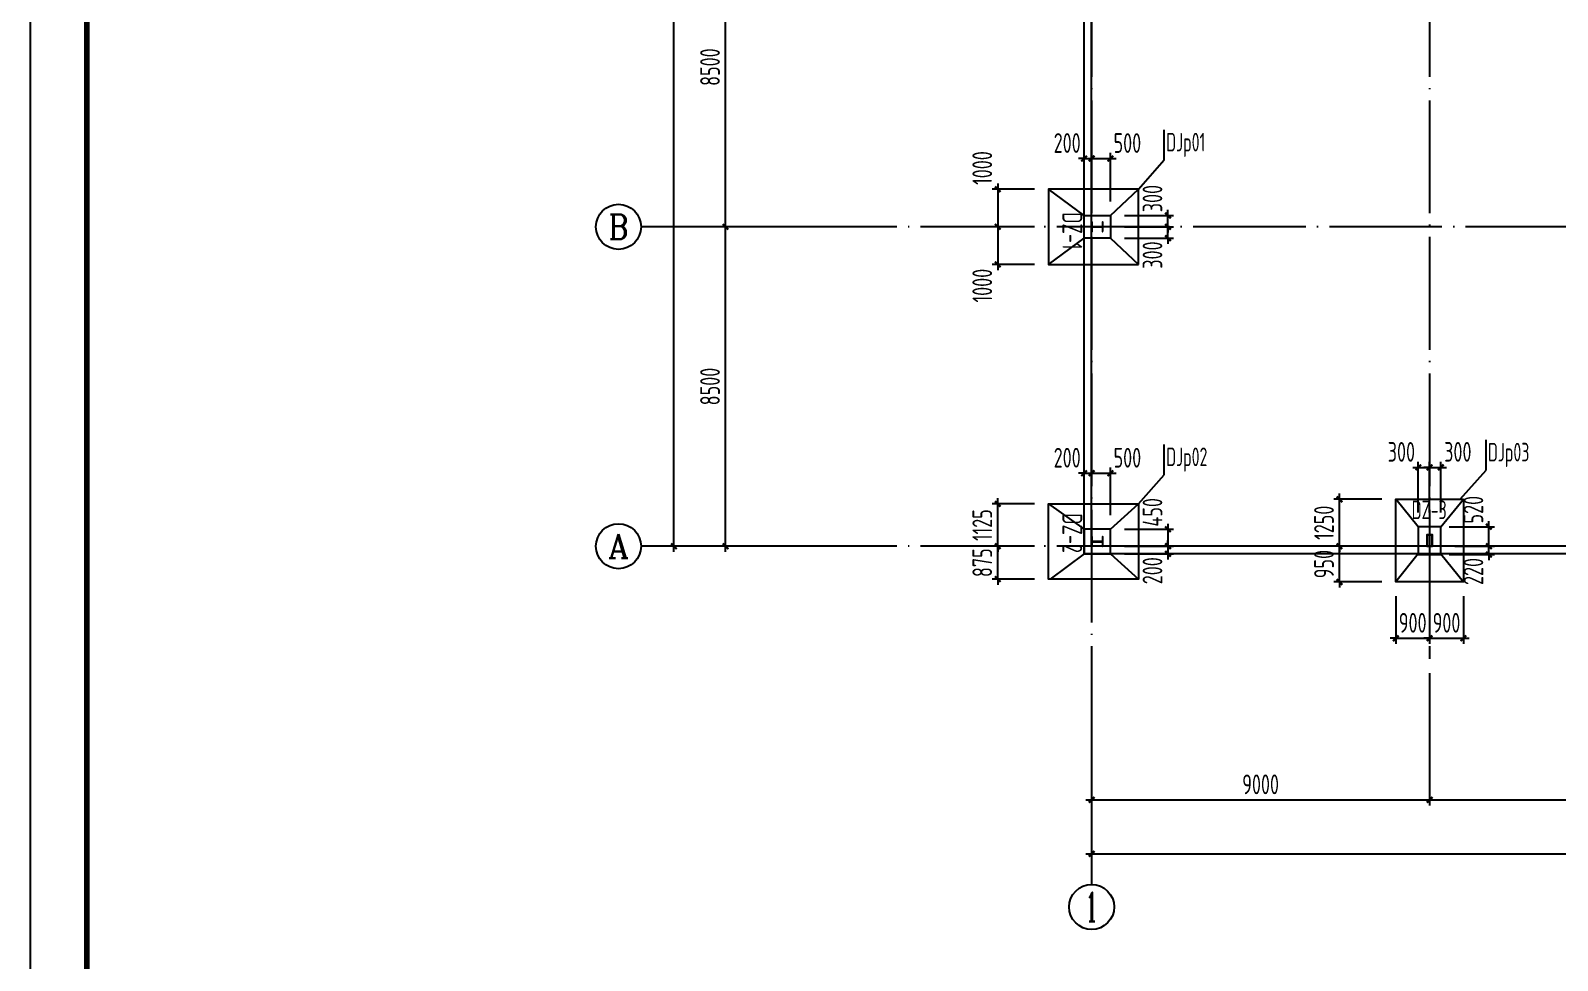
# Model space of a CAD drawing. Extents: x 753177 to 2169292, y -530934 to -273477.
# Drawn here: x 952536 to 993198, y -497399 to -472653 of the extents above; entities that cross this region are included whole.
import ezdxf
from ezdxf.enums import TextEntityAlignment as Align

# ---------------------------------------------------------------- set-up
doc = ezdxf.new("R2010")
doc.units = 0
doc.header["$LTSCALE"] = 1500
doc.header["$MEASUREMENT"] = 0
doc.linetypes.add('DOTE', pattern=[2.42, 2, -0.2, 0.02, -0.2])
doc.layers.get('Defpoints').update_dxf_attribs({"color": 252})
for name, color, linetype in [('00-tk', 151, 'Continuous'), ('AXIS', 3, 'Continuous'), ('AXIS_TEXT', 7, 'Continuous'), ('BASE', 7, 'Continuous'), ('BASE_DIM', 3, 'Continuous'), ('BASE_NUM', 7, 'Continuous'), ('DIM', 3, 'Continuous'), ('M_Prof', 2, 'Continuous'), ('TEXT', 7, 'Continuous'), ('梁__实线', 140, 'Continuous')]:
    doc.layers.add(name, color=color, linetype=linetype)
doc.layers.add('TK', color=252, linetype='Continuous', lineweight=13)
doc.styles.add('_TCH_AXIS', font='COMPLEX', dxfattribs={"bigfont": 'GBCBIG'})
doc.styles.add('COMPLEX', font='COMPLEX')
doc.styles.add('H360', font='Tssdeng.shx', dxfattribs={"width": 0.65, "height": 360, "bigfont": 'tssdchn.shx'})
doc.styles.add('TSSD_Dimension', font='Tssdeng.shx', dxfattribs={"width": 0.7, "bigfont": 'hztxt.shx'})
doc.styles.add('TSSD_Label', font='Tssdeng.shx', dxfattribs={"width": 0.7, "bigfont": 'hztxt.shx'})
doc.dimstyles.new('TSSD_150_150', dxfattribs={"dimtxt": 525, "dimasz": 150, "dimexe": 150, "dimexo": 375, "dimgap": 150, "dimtad": 1, "dimdec": 0, "dimzin": 0, "dimdsep": 46, "dimtxsty": 'TSSD_Dimension', "dimblk": 'ARCHTICK', "dimblk1": 'ARCHTICK', "dimblk2": 'ARCHTICK', "dimcen": 0, "dimdle": 150, "dimclrt": 7, "dimadec": 0, "dimazin": 0, "dimtfac": 1, "dimtdec": 0, "dimtix": 1, "dimtmove": 2, "dimatfit": 3, "dimfxl": 0, "dimtolj": 1, "dimtzin": 0, "dimarcsym": 0})

# ---------------------------------------------------------------- blocks, each defined once
blk = doc.blocks.new('A$C16496DF1')
at = {"layer": '00-tk'}
blk.add_line((176850, 1500), (3750, 1500), dxfattribs=at)
at = {"layer": '00-tk', "linetype": 'Continuous'}
blk.add_line((178350, 0), (0, 0), dxfattribs=at)
at = {"layer": '00-tk', "const_width": 150}
blk.add_lwpolyline([(3750, 124650), (176850, 124650), (176850, 1500), (3750, 1500)], close=True, dxfattribs=at)
blk = doc.blocks.new('_ArchTick')
at = {"color": 0, "linetype": 'ByBlock', "const_width": 0.4}
blk.add_lwpolyline([(-0.5, -0.5), (0.5, 0.5)], dxfattribs=at)
blk = doc.blocks.new('*D48')
at = {"layer": 'AXIS', "color": 0, "lineweight": -2, "transparency": 16777216}
for p, q in [((602375, 54995), (602375, 51470)), ((611375, 54995), (611375, 51470)), ((602225, 51620), (611525, 51620))]:
    blk.add_line(p, q, dxfattribs=at)
at = {"layer": 'Defpoints', "color": 0, "transparency": 16777216}
for p in [(602375, 55370), (611375, 55370), (611375, 51620)]:
    blk.add_point(p, dxfattribs=at)
at = {"layer": 'AXIS', "color": 0, "lineweight": -2, "transparency": 16777216, "xscale": 150, "yscale": 150, "zscale": 150, "rotation": 180}
blk.add_blockref('_ArchTick', (602375, 51620), dxfattribs=at)
at = {"layer": 'AXIS', "color": 0, "lineweight": -2, "transparency": 16777216, "xscale": 150, "yscale": 150, "zscale": 150}
blk.add_blockref('_ArchTick', (611375, 51620), dxfattribs=at)
at = {"layer": 'AXIS', "color": 7, "transparency": 16777216, "insert": (606875, 52033), "char_height": 525, "attachment_point": 5, "style": 'TSSD_Dimension'}
blk.add_mtext('\\A1;9000', dxfattribs=at)
blk = doc.blocks.new('*D52')
at = {"layer": 'AXIS', "color": 0, "lineweight": -2, "transparency": 16777216}
for p, q in [((587000, 66870), (583475, 66870)), ((583625, 58220), (583625, 67020)), ((587000, 58370), (583475, 58370))]:
    blk.add_line(p, q, dxfattribs=at)
at = {"layer": 'Defpoints', "color": 0, "transparency": 16777216}
for p in [(583625, 66870), (587375, 66870), (587375, 58370)]:
    blk.add_point(p, dxfattribs=at)
at = {"layer": 'AXIS', "color": 0, "lineweight": -2, "transparency": 16777216, "xscale": 150, "yscale": 150, "zscale": 150}
for p, rotation in [((583625, 66870), 90), ((583625, 58370), 270)]:
    blk.add_blockref('_ArchTick', p, dxfattribs=dict(at, rotation=rotation))
at = {"layer": 'AXIS', "color": 7, "transparency": 16777216, "insert": (583213, 62620), "char_height": 525, "attachment_point": 5, "rotation": 90, "style": 'TSSD_Dimension'}
blk.add_mtext('\\A1;8500', dxfattribs=at)
blk = doc.blocks.new('*D53')
at = {"layer": 'AXIS', "color": 0, "lineweight": -2, "transparency": 16777216}
for p, q in [((587000, 75370), (583475, 75370)), ((583625, 66720), (583625, 75520)), ((587000, 66870), (583475, 66870))]:
    blk.add_line(p, q, dxfattribs=at)
at = {"layer": 'Defpoints', "color": 0, "transparency": 16777216}
for p in [(583625, 75370), (587375, 75370), (587375, 66870)]:
    blk.add_point(p, dxfattribs=at)
at = {"layer": 'AXIS', "color": 0, "lineweight": -2, "transparency": 16777216, "xscale": 150, "yscale": 150, "zscale": 150}
for p, rotation in [((583625, 75370), 90), ((583625, 66870), 270)]:
    blk.add_blockref('_ArchTick', p, dxfattribs=dict(at, rotation=rotation))
at = {"layer": 'AXIS', "color": 7, "transparency": 16777216, "insert": (583213, 71120), "char_height": 525, "attachment_point": 5, "rotation": 90, "style": 'TSSD_Dimension'}
blk.add_mtext('\\A1;8500', dxfattribs=at)
blk = doc.blocks.new('_AXISO')
blk.add_circle((0, 0), 0.5)
at = {"layer": 'AXIS_TEXT', "style": 'COMPLEX', "width": 1.041667}
blk.add_attdef('A', text='', height=0.56, dxfattribs=at).set_placement((-0.25, -0.28), (0.25, -0.28), align=Align.FIT)
blk = doc.blocks.new('*D66')
at = {"layer": 'Defpoints', "color": 0, "transparency": 16777216}
for p in [(582250, 168870), (588523, 168870), (588523, 58370)]:
    blk.add_point(p, dxfattribs=at)
at = {"layer": 'DIM', "color": 0, "lineweight": -2, "transparency": 16777216}
for p, q in [((588148, 168870), (582100, 168870)), ((582250, 58220), (582250, 169020)), ((588148, 58370), (582100, 58370))]:
    blk.add_line(p, q, dxfattribs=at)
at = {"layer": 'DIM', "color": 0, "lineweight": -2, "transparency": 16777216, "xscale": 150, "yscale": 150, "zscale": 150}
for p, rotation in [((582250, 168870), 90), ((582250, 58370), 270)]:
    blk.add_blockref('_ArchTick', p, dxfattribs=dict(at, rotation=rotation))
at = {"layer": 'DIM', "color": 7, "transparency": 16777216, "insert": (581838, 113620), "char_height": 525, "attachment_point": 5, "rotation": 90, "style": 'TSSD_Dimension'}
blk.add_mtext('\\A1;110500', dxfattribs=at)
blk = doc.blocks.new('*D69')
at = {"layer": 'Defpoints', "color": 0, "transparency": 16777216}
for p in [(593375, 53083), (629375, 53083), (629375, 50183)]:
    blk.add_point(p, dxfattribs=at)
at = {"layer": 'DIM', "color": 0, "lineweight": -2, "transparency": 16777216}
for p, q in [((593375, 52708), (593375, 50033)), ((629375, 52708), (629375, 50033)), ((593225, 50183), (629525, 50183))]:
    blk.add_line(p, q, dxfattribs=at)
at = {"layer": 'DIM', "color": 0, "lineweight": -2, "transparency": 16777216, "xscale": 150, "yscale": 150, "zscale": 150, "rotation": 180}
blk.add_blockref('_ArchTick', (593375, 50183), dxfattribs=at)
at = {"layer": 'DIM', "color": 0, "lineweight": -2, "transparency": 16777216, "xscale": 150, "yscale": 150, "zscale": 150}
blk.add_blockref('_ArchTick', (629375, 50183), dxfattribs=at)
at = {"layer": 'DIM', "color": 7, "transparency": 16777216, "insert": (611375, 50596), "char_height": 525, "attachment_point": 5, "style": 'TSSD_Dimension'}
blk.add_mtext('\\A1;36000', dxfattribs=at)
blk = doc.blocks.new('*D70')
at = {"layer": 'AXIS', "color": 0, "lineweight": -2, "transparency": 16777216}
for p, q in [((593375, 54995), (593375, 51470)), ((602375, 54995), (602375, 51470)), ((593225, 51620), (602525, 51620))]:
    blk.add_line(p, q, dxfattribs=at)
at = {"layer": 'Defpoints', "color": 0, "transparency": 16777216}
for p in [(593375, 55370), (602375, 55370), (602375, 51620)]:
    blk.add_point(p, dxfattribs=at)
at = {"layer": 'AXIS', "color": 0, "lineweight": -2, "transparency": 16777216, "xscale": 150, "yscale": 150, "zscale": 150, "rotation": 180}
blk.add_blockref('_ArchTick', (593375, 51620), dxfattribs=at)
at = {"layer": 'AXIS', "color": 0, "lineweight": -2, "transparency": 16777216, "xscale": 150, "yscale": 150, "zscale": 150}
blk.add_blockref('_ArchTick', (602375, 51620), dxfattribs=at)
at = {"layer": 'AXIS', "color": 7, "transparency": 16777216, "insert": (597875, 52033), "char_height": 525, "attachment_point": 5, "style": 'TSSD_Dimension'}
blk.add_mtext('\\A1;9000', dxfattribs=at)
blk = doc.blocks.new('A$C01EB0BB3')
at = {"layer": 'M_Prof'}
for points in [[(300, 8375), (300, 8625), (288, 8625), (288, 8504), (12, 8504), (12, 8625), (0, 8625), (0, 8375), (12, 8375), (12, 8496), (288, 8496), (288, 8375)], [(300, 0), (300, 250), (288, 250), (288, 129), (12, 129), (12, 250), (0, 250), (0, 0), (12, 0), (12, 121), (288, 121), (288, 0)], [(8925, 0), (9075, 0), (9075, 300), (8925, 300)], [(8931, 6), (9069, 6), (9069, 294), (8931, 294)]]:
    blk.add_lwpolyline(points, close=True, dxfattribs=at)
blk = doc.blocks.new('*D242')
at = {"layer": 'BASE_DIM', "color": 0, "lineweight": -2, "transparency": 16777216}
for p, q in [((979268, -476876), (978143, -476876)), ((978293, -476726), (978293, -478026)), ((979268, -477876), (978143, -477876))]:
    blk.add_line(p, q, dxfattribs=at)
at = {"layer": 'Defpoints', "color": 0, "transparency": 16777216}
for p in [(979643, -476876), (978293, -477876), (979643, -477876)]:
    blk.add_point(p, dxfattribs=at)
at = {"layer": 'BASE_DIM', "color": 0, "lineweight": -2, "transparency": 16777216, "xscale": 150, "yscale": 150, "zscale": 150}
for p, rotation in [((978293, -476876), 90), ((978293, -477876), 270)]:
    blk.add_blockref('_ArchTick', p, dxfattribs=dict(at, rotation=rotation))
at = {"layer": 'BASE_DIM', "color": 7, "transparency": 16777216, "insert": (977881, -476311), "char_height": 525, "attachment_point": 5, "rotation": 90, "style": 'TSSD_Dimension'}
blk.add_mtext('\\A1;1000', dxfattribs=at)
blk = doc.blocks.new('*D243')
at = {"layer": 'BASE_DIM', "color": 0, "lineweight": -2, "transparency": 16777216}
for p, q in [((978293, -477726), (978293, -479026)), ((979268, -477876), (978143, -477876)), ((979268, -478876), (978143, -478876))]:
    blk.add_line(p, q, dxfattribs=at)
at = {"layer": 'Defpoints', "color": 0, "transparency": 16777216}
for p in [(979643, -477876), (978293, -478876), (979643, -478876)]:
    blk.add_point(p, dxfattribs=at)
at = {"layer": 'BASE_DIM', "color": 0, "lineweight": -2, "transparency": 16777216, "xscale": 150, "yscale": 150, "zscale": 150}
for p, rotation in [((978293, -477876), 90), ((978293, -478876), 270)]:
    blk.add_blockref('_ArchTick', p, dxfattribs=dict(at, rotation=rotation))
at = {"layer": 'BASE_DIM', "color": 7, "transparency": 16777216, "insert": (977881, -479441), "char_height": 525, "attachment_point": 5, "rotation": 90, "style": 'TSSD_Dimension'}
blk.add_mtext('\\A1;1000', dxfattribs=at)
blk = doc.blocks.new('*D244')
at = {"layer": 'Defpoints', "color": 0, "transparency": 16777216}
for p in [(980793, -476059), (980593, -477576), (980793, -477576)]:
    blk.add_point(p, dxfattribs=at)
at = {"layer": 'DIM', "color": 0, "lineweight": -2, "transparency": 16777216}
for p, q in [((980593, -476059), (980443, -476059)), ((980593, -477201), (980593, -475909)), ((980593, -476059), (980793, -476059)), ((980793, -477201), (980793, -475909)), ((980793, -476059), (980943, -476059))]:
    blk.add_line(p, q, dxfattribs=at)
at = {"layer": 'DIM', "color": 0, "lineweight": -2, "transparency": 16777216, "xscale": 150, "yscale": 150, "zscale": 150}
blk.add_blockref('_ArchTick', (980593, -476059), dxfattribs=at)
at = {"layer": 'DIM', "color": 0, "lineweight": -2, "transparency": 16777216, "xscale": 150, "yscale": 150, "zscale": 150, "rotation": 180}
blk.add_blockref('_ArchTick', (980793, -476059), dxfattribs=at)
at = {"layer": 'DIM', "color": 7, "transparency": 16777216, "insert": (980142, -475646), "char_height": 525, "attachment_point": 5, "style": 'TSSD_Dimension'}
blk.add_mtext('\\A1;200', dxfattribs=at)
blk = doc.blocks.new('*D245')
at = {"layer": 'Defpoints', "color": 0, "transparency": 16777216}
for p in [(981293, -476059), (980793, -477576), (981293, -477576)]:
    blk.add_point(p, dxfattribs=at)
at = {"layer": 'DIM', "color": 0, "lineweight": -2, "transparency": 16777216}
for p, q in [((980643, -476059), (981443, -476059)), ((980793, -477201), (980793, -475909)), ((981293, -477201), (981293, -475909))]:
    blk.add_line(p, q, dxfattribs=at)
at = {"layer": 'DIM', "color": 0, "lineweight": -2, "transparency": 16777216, "xscale": 150, "yscale": 150, "zscale": 150, "rotation": 180}
blk.add_blockref('_ArchTick', (980793, -476059), dxfattribs=at)
at = {"layer": 'DIM', "color": 0, "lineweight": -2, "transparency": 16777216, "xscale": 150, "yscale": 150, "zscale": 150}
blk.add_blockref('_ArchTick', (981293, -476059), dxfattribs=at)
at = {"layer": 'DIM', "color": 7, "transparency": 16777216, "insert": (981745, -475646), "char_height": 525, "attachment_point": 5, "style": 'TSSD_Dimension'}
blk.add_mtext('\\A1;500', dxfattribs=at)
blk = doc.blocks.new('*D246')
at = {"layer": 'Defpoints', "color": 0, "transparency": 16777216}
for p in [(981293, -477876), (981293, -478176), (982826, -477876)]:
    blk.add_point(p, dxfattribs=at)
at = {"layer": 'DIM', "color": 0, "lineweight": -2, "transparency": 16777216}
for p, q in [((982826, -477876), (982826, -477726)), ((981668, -477876), (982976, -477876)), ((981668, -478176), (982976, -478176)), ((982826, -478176), (982826, -477876)), ((982826, -478176), (982826, -478326))]:
    blk.add_line(p, q, dxfattribs=at)
at = {"layer": 'DIM', "color": 0, "lineweight": -2, "transparency": 16777216, "xscale": 150, "yscale": 150, "zscale": 150}
for p, rotation in [((982826, -477876), 270), ((982826, -478176), 90)]:
    blk.add_blockref('_ArchTick', p, dxfattribs=dict(at, rotation=rotation))
at = {"layer": 'DIM', "color": 7, "transparency": 16777216, "insert": (982414, -478628), "char_height": 525, "attachment_point": 5, "rotation": 90, "style": 'TSSD_Dimension'}
blk.add_mtext('\\A1;300', dxfattribs=at)
blk = doc.blocks.new('*D247')
at = {"layer": 'Defpoints', "color": 0, "transparency": 16777216}
for p in [(981293, -477576), (982826, -477576), (981293, -477876)]:
    blk.add_point(p, dxfattribs=at)
at = {"layer": 'DIM', "color": 0, "lineweight": -2, "transparency": 16777216}
for p, q in [((981668, -477576), (982976, -477576)), ((982826, -477576), (982826, -477426)), ((982826, -477876), (982826, -477576)), ((981668, -477876), (982976, -477876)), ((982826, -477876), (982826, -478026))]:
    blk.add_line(p, q, dxfattribs=at)
at = {"layer": 'DIM', "color": 0, "lineweight": -2, "transparency": 16777216, "xscale": 150, "yscale": 150, "zscale": 150}
for p, rotation in [((982826, -477576), 270), ((982826, -477876), 90)]:
    blk.add_blockref('_ArchTick', p, dxfattribs=dict(at, rotation=rotation))
at = {"layer": 'DIM', "color": 7, "transparency": 16777216, "insert": (982414, -477124), "char_height": 525, "attachment_point": 5, "rotation": 90, "style": 'TSSD_Dimension'}
blk.add_mtext('\\A1;300', dxfattribs=at)
blk = doc.blocks.new('*D260')
at = {"layer": 'BASE_DIM', "color": 0, "lineweight": -2, "transparency": 16777216}
for p, q in [((978293, -486376), (978293, -486226)), ((979268, -486376), (978143, -486376)), ((978293, -487251), (978293, -486376)), ((979268, -487251), (978143, -487251)), ((978293, -487251), (978293, -487401))]:
    blk.add_line(p, q, dxfattribs=at)
at = {"layer": 'Defpoints', "color": 0, "transparency": 16777216}
for p in [(978293, -486376), (979643, -486376), (979643, -487251)]:
    blk.add_point(p, dxfattribs=at)
at = {"layer": 'BASE_DIM', "color": 0, "lineweight": -2, "transparency": 16777216, "xscale": 150, "yscale": 150, "zscale": 150}
for p, rotation in [((978293, -486376), 270), ((978293, -487251), 90)]:
    blk.add_blockref('_ArchTick', p, dxfattribs=dict(at, rotation=rotation))
at = {"layer": 'BASE_DIM', "color": 7, "transparency": 16777216, "insert": (977881, -486814), "char_height": 525, "attachment_point": 5, "rotation": 90, "style": 'TSSD_Dimension'}
blk.add_mtext('\\A1;875', dxfattribs=at)
blk = doc.blocks.new('*D261')
at = {"layer": 'BASE_DIM', "color": 0, "lineweight": -2, "transparency": 16777216}
for p, q in [((979268, -485251), (978143, -485251)), ((978293, -485251), (978293, -485101)), ((978293, -486376), (978293, -485251)), ((979268, -486376), (978143, -486376)), ((978293, -486376), (978293, -486526))]:
    blk.add_line(p, q, dxfattribs=at)
at = {"layer": 'Defpoints', "color": 0, "transparency": 16777216}
for p in [(978293, -485251), (979643, -485251), (979643, -486376)]:
    blk.add_point(p, dxfattribs=at)
at = {"layer": 'BASE_DIM', "color": 0, "lineweight": -2, "transparency": 16777216, "xscale": 150, "yscale": 150, "zscale": 150}
for p, rotation in [((978293, -485251), 270), ((978293, -486376), 90)]:
    blk.add_blockref('_ArchTick', p, dxfattribs=dict(at, rotation=rotation))
at = {"layer": 'BASE_DIM', "color": 7, "transparency": 16777216, "insert": (977881, -485814), "char_height": 525, "attachment_point": 5, "rotation": 90, "style": 'TSSD_Dimension'}
blk.add_mtext('\\A1;1125', dxfattribs=at)
blk = doc.blocks.new('*D262')
at = {"layer": 'Defpoints', "color": 0, "transparency": 16777216}
for p in [(980793, -484434), (980593, -485926), (980793, -485926)]:
    blk.add_point(p, dxfattribs=at)
at = {"layer": 'DIM', "color": 0, "lineweight": -2, "transparency": 16777216}
for p, q in [((980593, -485551), (980593, -484284)), ((980793, -485551), (980793, -484284)), ((980593, -484434), (980443, -484434)), ((980593, -484434), (980793, -484434)), ((980793, -484434), (980943, -484434))]:
    blk.add_line(p, q, dxfattribs=at)
at = {"layer": 'DIM', "color": 0, "lineweight": -2, "transparency": 16777216, "xscale": 150, "yscale": 150, "zscale": 150}
blk.add_blockref('_ArchTick', (980593, -484434), dxfattribs=at)
at = {"layer": 'DIM', "color": 0, "lineweight": -2, "transparency": 16777216, "xscale": 150, "yscale": 150, "zscale": 150, "rotation": 180}
blk.add_blockref('_ArchTick', (980793, -484434), dxfattribs=at)
at = {"layer": 'DIM', "color": 7, "transparency": 16777216, "insert": (980142, -484021), "char_height": 525, "attachment_point": 5, "style": 'TSSD_Dimension'}
blk.add_mtext('\\A1;200', dxfattribs=at)
blk = doc.blocks.new('*D263')
at = {"layer": 'Defpoints', "color": 0, "transparency": 16777216}
for p in [(981293, -484434), (980793, -485926), (981293, -485926)]:
    blk.add_point(p, dxfattribs=at)
at = {"layer": 'DIM', "color": 0, "lineweight": -2, "transparency": 16777216}
for p, q in [((980793, -485551), (980793, -484284)), ((981293, -485551), (981293, -484284)), ((980643, -484434), (981443, -484434))]:
    blk.add_line(p, q, dxfattribs=at)
at = {"layer": 'DIM', "color": 0, "lineweight": -2, "transparency": 16777216, "xscale": 150, "yscale": 150, "zscale": 150, "rotation": 180}
blk.add_blockref('_ArchTick', (980793, -484434), dxfattribs=at)
at = {"layer": 'DIM', "color": 0, "lineweight": -2, "transparency": 16777216, "xscale": 150, "yscale": 150, "zscale": 150}
blk.add_blockref('_ArchTick', (981293, -484434), dxfattribs=at)
at = {"layer": 'DIM', "color": 7, "transparency": 16777216, "insert": (981745, -484021), "char_height": 525, "attachment_point": 5, "style": 'TSSD_Dimension'}
blk.add_mtext('\\A1;500', dxfattribs=at)
blk = doc.blocks.new('*D264')
at = {"layer": 'Defpoints', "color": 0, "transparency": 16777216}
for p in [(981293, -485926), (981293, -486376), (982826, -486376)]:
    blk.add_point(p, dxfattribs=at)
at = {"layer": 'DIM', "color": 0, "lineweight": -2, "transparency": 16777216}
for p, q in [((982826, -485776), (982826, -486526)), ((981668, -485926), (982976, -485926)), ((981668, -486376), (982976, -486376))]:
    blk.add_line(p, q, dxfattribs=at)
at = {"layer": 'DIM', "color": 0, "lineweight": -2, "transparency": 16777216, "xscale": 150, "yscale": 150, "zscale": 150}
for p, rotation in [((982826, -485926), 90), ((982826, -486376), 270)]:
    blk.add_blockref('_ArchTick', p, dxfattribs=dict(at, rotation=rotation))
at = {"layer": 'DIM', "color": 7, "transparency": 16777216, "insert": (982414, -485474), "char_height": 525, "attachment_point": 5, "rotation": 90, "style": 'TSSD_Dimension'}
blk.add_mtext('\\A1;450', dxfattribs=at)
blk = doc.blocks.new('*D265')
at = {"layer": 'Defpoints', "color": 0, "transparency": 16777216}
for p in [(981293, -486376), (981293, -486576), (982826, -486576)]:
    blk.add_point(p, dxfattribs=at)
at = {"layer": 'DIM', "color": 0, "lineweight": -2, "transparency": 16777216}
for p, q in [((982826, -486376), (982826, -486226)), ((981668, -486376), (982976, -486376)), ((981668, -486576), (982976, -486576)), ((982826, -486376), (982826, -486576)), ((982826, -486576), (982826, -486726))]:
    blk.add_line(p, q, dxfattribs=at)
at = {"layer": 'DIM', "color": 0, "lineweight": -2, "transparency": 16777216, "xscale": 150, "yscale": 150, "zscale": 150}
for p, rotation in [((982826, -486376), 270), ((982826, -486576), 90)]:
    blk.add_blockref('_ArchTick', p, dxfattribs=dict(at, rotation=rotation))
at = {"layer": 'DIM', "color": 7, "transparency": 16777216, "insert": (982414, -487028), "char_height": 525, "attachment_point": 5, "rotation": 90, "style": 'TSSD_Dimension'}
blk.add_mtext('\\A1;200', dxfattribs=at)
blk = doc.blocks.new('*D272')
at = {"layer": 'BASE_DIM', "color": 0, "lineweight": -2, "transparency": 16777216}
for p, q in [((988893, -487701), (988893, -488976)), ((989793, -487701), (989793, -488976)), ((988893, -488826), (988743, -488826)), ((988893, -488826), (989793, -488826)), ((989793, -488826), (989943, -488826))]:
    blk.add_line(p, q, dxfattribs=at)
at = {"layer": 'Defpoints', "color": 0, "transparency": 16777216}
for p in [(988893, -487326), (989793, -487326), (989793, -488826)]:
    blk.add_point(p, dxfattribs=at)
at = {"layer": 'BASE_DIM', "color": 0, "lineweight": -2, "transparency": 16777216, "xscale": 150, "yscale": 150, "zscale": 150}
blk.add_blockref('_ArchTick', (988893, -488826), dxfattribs=at)
at = {"layer": 'BASE_DIM', "color": 0, "lineweight": -2, "transparency": 16777216, "xscale": 150, "yscale": 150, "zscale": 150, "rotation": 180}
blk.add_blockref('_ArchTick', (989793, -488826), dxfattribs=at)
at = {"layer": 'BASE_DIM', "color": 7, "transparency": 16777216, "insert": (989343, -488414), "char_height": 525, "attachment_point": 5, "style": 'TSSD_Dimension'}
blk.add_mtext('\\A1;900', dxfattribs=at)
blk = doc.blocks.new('*D273')
at = {"layer": 'BASE_DIM', "color": 0, "lineweight": -2, "transparency": 16777216}
for p, q in [((989793, -487701), (989793, -488976)), ((990693, -487701), (990693, -488976)), ((989793, -488826), (989643, -488826)), ((989793, -488826), (990693, -488826)), ((990693, -488826), (990843, -488826))]:
    blk.add_line(p, q, dxfattribs=at)
at = {"layer": 'Defpoints', "color": 0, "transparency": 16777216}
for p in [(989793, -487326), (990693, -487326), (990693, -488826)]:
    blk.add_point(p, dxfattribs=at)
at = {"layer": 'BASE_DIM', "color": 0, "lineweight": -2, "transparency": 16777216, "xscale": 150, "yscale": 150, "zscale": 150}
blk.add_blockref('_ArchTick', (989793, -488826), dxfattribs=at)
at = {"layer": 'BASE_DIM', "color": 0, "lineweight": -2, "transparency": 16777216, "xscale": 150, "yscale": 150, "zscale": 150, "rotation": 180}
blk.add_blockref('_ArchTick', (990693, -488826), dxfattribs=at)
at = {"layer": 'BASE_DIM', "color": 7, "transparency": 16777216, "insert": (990243, -488414), "char_height": 525, "attachment_point": 5, "style": 'TSSD_Dimension'}
blk.add_mtext('\\A1;900', dxfattribs=at)
blk = doc.blocks.new('*D274')
at = {"layer": 'BASE_DIM', "color": 0, "lineweight": -2, "transparency": 16777216}
for p, q in [((987393, -486376), (987393, -486226)), ((988518, -486376), (987243, -486376)), ((987393, -487326), (987393, -486376)), ((988518, -487326), (987243, -487326)), ((987393, -487326), (987393, -487476))]:
    blk.add_line(p, q, dxfattribs=at)
at = {"layer": 'Defpoints', "color": 0, "transparency": 16777216}
for p in [(987393, -486376), (988893, -486376), (988893, -487326)]:
    blk.add_point(p, dxfattribs=at)
at = {"layer": 'BASE_DIM', "color": 0, "lineweight": -2, "transparency": 16777216, "xscale": 150, "yscale": 150, "zscale": 150}
for p, rotation in [((987393, -486376), 270), ((987393, -487326), 90)]:
    blk.add_blockref('_ArchTick', p, dxfattribs=dict(at, rotation=rotation))
at = {"layer": 'BASE_DIM', "color": 7, "transparency": 16777216, "insert": (986981, -486851), "char_height": 525, "attachment_point": 5, "rotation": 90, "style": 'TSSD_Dimension'}
blk.add_mtext('\\A1;950', dxfattribs=at)
blk = doc.blocks.new('*D275')
at = {"layer": 'BASE_DIM', "color": 0, "lineweight": -2, "transparency": 16777216}
for p, q in [((987393, -485126), (987393, -484976)), ((988518, -485126), (987243, -485126)), ((987393, -486376), (987393, -485126)), ((988518, -486376), (987243, -486376)), ((987393, -486376), (987393, -486526))]:
    blk.add_line(p, q, dxfattribs=at)
at = {"layer": 'Defpoints', "color": 0, "transparency": 16777216}
for p in [(987393, -485126), (988893, -485126), (988893, -486376)]:
    blk.add_point(p, dxfattribs=at)
at = {"layer": 'BASE_DIM', "color": 0, "lineweight": -2, "transparency": 16777216, "xscale": 150, "yscale": 150, "zscale": 150}
for p, rotation in [((987393, -485126), 270), ((987393, -486376), 90)]:
    blk.add_blockref('_ArchTick', p, dxfattribs=dict(at, rotation=rotation))
at = {"layer": 'BASE_DIM', "color": 7, "transparency": 16777216, "insert": (986981, -485751), "char_height": 525, "attachment_point": 5, "rotation": 90, "style": 'TSSD_Dimension'}
blk.add_mtext('\\A1;1250', dxfattribs=at)
blk = doc.blocks.new('*D276')
at = {"layer": 'Defpoints', "color": 0, "transparency": 16777216}
for p in [(989793, -484277), (989493, -485856), (989793, -485856)]:
    blk.add_point(p, dxfattribs=at)
at = {"layer": 'DIM', "color": 0, "lineweight": -2, "transparency": 16777216}
for p, q in [((989343, -484277), (989943, -484277)), ((989493, -485481), (989493, -484127)), ((989793, -485481), (989793, -484127))]:
    blk.add_line(p, q, dxfattribs=at)
at = {"layer": 'DIM', "color": 0, "lineweight": -2, "transparency": 16777216, "xscale": 150, "yscale": 150, "zscale": 150, "rotation": 180}
blk.add_blockref('_ArchTick', (989493, -484277), dxfattribs=at)
at = {"layer": 'DIM', "color": 0, "lineweight": -2, "transparency": 16777216, "xscale": 150, "yscale": 150, "zscale": 150}
blk.add_blockref('_ArchTick', (989793, -484277), dxfattribs=at)
at = {"layer": 'DIM', "color": 7, "transparency": 16777216, "insert": (989042, -483865), "char_height": 525, "attachment_point": 5, "style": 'TSSD_Dimension'}
blk.add_mtext('\\A1;300', dxfattribs=at)
blk = doc.blocks.new('*D277')
at = {"layer": 'Defpoints', "color": 0, "transparency": 16777216}
for p in [(990093, -484277), (989793, -485856), (990093, -485856)]:
    blk.add_point(p, dxfattribs=at)
at = {"layer": 'DIM', "color": 0, "lineweight": -2, "transparency": 16777216}
for p, q in [((989793, -484277), (989643, -484277)), ((989793, -485481), (989793, -484127)), ((989793, -484277), (990093, -484277)), ((990093, -485481), (990093, -484127)), ((990093, -484277), (990243, -484277))]:
    blk.add_line(p, q, dxfattribs=at)
at = {"layer": 'DIM', "color": 0, "lineweight": -2, "transparency": 16777216, "xscale": 150, "yscale": 150, "zscale": 150}
blk.add_blockref('_ArchTick', (989793, -484277), dxfattribs=at)
at = {"layer": 'DIM', "color": 0, "lineweight": -2, "transparency": 16777216, "xscale": 150, "yscale": 150, "zscale": 150, "rotation": 180}
blk.add_blockref('_ArchTick', (990093, -484277), dxfattribs=at)
at = {"layer": 'DIM', "color": 7, "transparency": 16777216, "insert": (990545, -483865), "char_height": 525, "attachment_point": 5, "style": 'TSSD_Dimension'}
blk.add_mtext('\\A1;300', dxfattribs=at)
blk = doc.blocks.new('*D278')
at = {"layer": 'Defpoints', "color": 0, "transparency": 16777216}
for p in [(989939, -486596), (990093, -486376), (991372, -486376)]:
    blk.add_point(p, dxfattribs=at)
at = {"layer": 'DIM', "color": 0, "lineweight": -2, "transparency": 16777216}
for p, q in [((991372, -486376), (991372, -486226)), ((990314, -486596), (991522, -486596)), ((990468, -486376), (991522, -486376)), ((991372, -486596), (991372, -486376)), ((991372, -486596), (991372, -486746))]:
    blk.add_line(p, q, dxfattribs=at)
at = {"layer": 'DIM', "color": 0, "lineweight": -2, "transparency": 16777216, "xscale": 150, "yscale": 150, "zscale": 150}
for p, rotation in [((991372, -486376), 270), ((991372, -486596), 90)]:
    blk.add_blockref('_ArchTick', p, dxfattribs=dict(at, rotation=rotation))
at = {"layer": 'DIM', "color": 7, "transparency": 16777216, "insert": (990960, -487048), "char_height": 525, "attachment_point": 5, "rotation": 90, "style": 'TSSD_Dimension'}
blk.add_mtext('\\A1;220', dxfattribs=at)
blk = doc.blocks.new('*D279')
at = {"layer": 'Defpoints', "color": 0, "transparency": 16777216}
for p in [(989939, -485856), (991372, -485856), (990093, -486376)]:
    blk.add_point(p, dxfattribs=at)
at = {"layer": 'DIM', "color": 0, "lineweight": -2, "transparency": 16777216}
for p, q in [((990314, -485856), (991522, -485856)), ((991372, -486526), (991372, -485706)), ((990468, -486376), (991522, -486376))]:
    blk.add_line(p, q, dxfattribs=at)
at = {"layer": 'DIM', "color": 0, "lineweight": -2, "transparency": 16777216, "xscale": 150, "yscale": 150, "zscale": 150}
for p, rotation in [((991372, -485856), 90), ((991372, -486376), 270)]:
    blk.add_blockref('_ArchTick', p, dxfattribs=dict(at, rotation=rotation))
at = {"layer": 'DIM', "color": 7, "transparency": 16777216, "insert": (990960, -485404), "char_height": 525, "attachment_point": 5, "rotation": 90, "style": 'TSSD_Dimension'}
blk.add_mtext('\\A1;520', dxfattribs=at)
blk = doc.blocks.new('A$C72AE6952')
at = {"layer": 'AXIS', "color": 252, "linetype": 'DOTE'}
for p, q in [((0, 113500), (0, -3000)), ((9000, 113500), (9000, -3000)), ((42000, 8500), (-6000, 8500)), ((42000, 0), (-6000, 0))]:
    blk.add_line(p, q, dxfattribs=at)
at = {"layer": 'AXIS'}
for p, q in [((-6000, 8500), (-12000, 8500)), ((-6000, 0), (-12000, 0)), ((0, -3000), (0, -9000))]:
    blk.add_line(p, q, dxfattribs=at)
ref = blk.add_blockref('_AXISO', (-12600, 8500), dxfattribs=dict(at, xscale=1200, yscale=1200, zscale=1200))
ref.add_attrib('A', 'B', dxfattribs={"layer": 'AXIS_TEXT', "height": 652.9, "style": '_TCH_AXIS'}).set_placement((-12864.3, 8173.6), (-12335.7, 8173.6), align=Align.FIT)
ref = blk.add_blockref('_AXISO', (-12600, 0), dxfattribs=dict(at, xscale=1200, yscale=1200, zscale=1200))
ref.add_attrib('A', 'A', dxfattribs={"layer": 'AXIS_TEXT', "height": 637.8, "style": '_TCH_AXIS'}).set_placement((-12873.3, -318.9), (-12326.7, -318.9), align=Align.FIT)
ref = blk.add_blockref('_AXISO', (0, -9600), dxfattribs=dict(at, xscale=1200, yscale=1200, zscale=1200))
ref.add_attrib('A', '1', dxfattribs={"layer": 'AXIS_TEXT', "height": 772.1, "style": '_TCH_AXIS'}).set_placement((-165.4, -9986), (165.4, -9986), align=Align.FIT)
for p1, p2, distance, picture, middle in [((-6000, 8500), (-6000, 17000), 3750, '*D53', (-10162.5, 12750)), ((-6000, 0), (-6000, 8500), 3750, '*D52', (-10162.5, 4250)), ((0, -3000), (9000, -3000), -3750, '*D70', (4500, -6337.5)), ((9000, -3000), (18000, -3000), -3750, '*D48', (13500, -6337.5))]:
    dim = blk.add_aligned_dim(p1=p1, p2=p2, distance=distance, dimstyle='TSSD_150_150', dxfattribs=at)
    dim.commit()
    dim.dimension.update_dxf_attribs({"geometry": picture, "text_midpoint": middle, "insert": (-593375.3, -58370.2)})
at = {"layer": 'DIM'}
for base, p1, p2, angle, picture, middle in [((-11125.3, 110500), (-4852.4, 0), (-4852.4, 110500), 90, '*D66', (-11537.8, 55250)), ((36000, -8187.1), (0, -5287.5), (36000, -5287.5), 360, '*D69', (18000, -7774.6))]:
    dim = blk.add_linear_dim(base=base, p1=p1, p2=p2, angle=angle, dimstyle='TSSD_150_150', dxfattribs=at)
    dim.commit()
    dim.dimension.update_dxf_attribs({"geometry": picture, "text_midpoint": middle, "insert": (-593375.3, -58370.2)})

msp = doc.modelspace()

# ---------------------------------------------------------------- linework, layer by layer
at = {"linetype": 'ByBlock'}
for p, q in [((982728.7, -476097.8), (982728.7, -475293.7)), ((982043.2, -476876.1), (982728.7, -476097.8)), ((982728.7, -484472.8), (982728.7, -483668.7)), ((991296.3, -484347.8), (991296.3, -483543.7)), ((982043.2, -485251.1), (982728.7, -484472.8)), ((990610.9, -485126.1), (991296.3, -484347.8))]:
    msp.add_line(p, q, dxfattribs=at)
at = {"layer": 'BASE'}
for p, q in [((980593.2, -477576.1), (979643.2, -476876.1)), ((981293.2, -477576.1), (982043.2, -476876.1)), ((979643.2, -478876.1), (980593.2, -478176.1)), ((981293.2, -478176.1), (982043.2, -478876.1)), ((979643.2, -485251.1), (980593.2, -485926.1)), ((981293.2, -485926.1), (982043.2, -485251.1)), ((989493.2, -485856.1), (988893.2, -485126.1)), ((990093.2, -485856.1), (990693.2, -485126.1)), ((980593.2, -486576.1), (979693.2, -487251.1)), ((981293.2, -486576.1), (982043.2, -487251.1)), ((989493.2, -486576.1), (988893.2, -487326.1)), ((990093.2, -486576.1), (990693.2, -487326.1))]:
    msp.add_line(p, q, dxfattribs=at)
for points in [[(982043.2, -478876.1), (982043.2, -476876.1), (979643.2, -476876.1), (979643.2, -478876.1)], [(981293.2, -477576.1), (981293.2, -478176.1), (980593.2, -478176.1), (980593.2, -477576.1)], [(982043.2, -485251.1), (982043.2, -487251.1), (979643.2, -487251.1), (979643.2, -485251.1)], [(990693.2, -485126.1), (990693.2, -487326.1), (988893.2, -487326.1), (988893.2, -485126.1)], [(990093.2, -486596.1), (990093.2, -485856.1), (989493.2, -485856.1), (989493.2, -486596.1)], [(981293.2, -486576.1), (981293.2, -485926.1), (980593.2, -485926.1), (980593.2, -486576.1)]]:
    msp.add_lwpolyline(points, close=True, dxfattribs=at)
at = {"layer": 'DIM', "color": 0, "ltscale": 100}
for p, q in [((982728.7, -476097.8), (982728.7, -475293.7)), ((982728.7, -484472.8), (982728.7, -483668.7)), ((991296.3, -484347.8), (991296.3, -483543.7))]:
    msp.add_line(p, q, dxfattribs=at)
at = {"layer": '梁__实线'}
for points in [[(980593.2, -375676.1), (1016993.2, -375676.1), (1016993.2, -486576.1), (980593.2, -486576.1)], [(980793.2, -375876.1), (1016793.2, -375876.1), (1016793.2, -486376.1), (980793.2, -486376.1)]]:
    msp.add_lwpolyline(points, close=True, dxfattribs=at)

# ---------------------------------------------------------------- block references
for name in ['A$C72AE6952', 'A$C01EB0BB3']:
    msp.add_blockref(name, (980793.2, -486376.1))
at = {"layer": 'TK', "color": 2, "linetype": 'ByBlock', "rotation": 270}
msp.add_blockref('A$C16496DF1', (952536, -351876.7), dxfattribs=at)

# ---------------------------------------------------------------- texts
at = {"layer": 'BASE_NUM', "style": 'TSSD_Label', "width": 0.7}
for s, p in [('DZ-1', (980017.3, -477485.4)), ('DZ-2', (980017.3, -485496.9))]:
    msp.add_text(s, height=525, rotation=270, dxfattribs=at).set_placement(p)
at = {"layer": 'TEXT', "style": 'H360', "width": 0.65}
for s, p in [('DJp01', (982778.4, -475870.2)), ('DJp02', (982778.4, -484245.2)), ('DJp03', (991346.1, -484120.2)), ('DZ-3', (989315.9, -485655.6))]:
    msp.add_text(s, height=495, dxfattribs=at).set_placement(p)

# ---------------------------------------------------------------- dimensions: what is measured, and where the dimension line sits
at = {"layer": 'BASE_DIM'}
for base, p1, p2, picture, middle in [((978293.2, -477876.1), (979643.2, -476876.1), (979643.2, -477876.1), '*D242', (977880.7, -476311.4)), ((978293.2, -478876.1), (979643.2, -477876.1), (979643.2, -478876.1), '*D243', (977880.7, -479440.8))]:
    dim = msp.add_linear_dim(base=base, p1=p1, p2=p2, angle=270, dimstyle='TSSD_150_150', dxfattribs=at)
    dim.commit()
    dim.dimension.update_dxf_attribs({"geometry": picture, "text_midpoint": middle, "dimtype": 161})
for p1, p2, distance, picture, middle in [((979643.2, -486376.1), (979643.2, -485251.1), 1350, '*D261', (977880.7, -485813.6)), ((988893.2, -486376.1), (988893.2, -485126.1), 1500, '*D275', (986980.7, -485751.1)), ((979643.2, -487251.1), (979643.2, -486376.1), 1350, '*D260', (977880.7, -486813.6)), ((988893.2, -487326.1), (988893.2, -486376.1), 1500, '*D274', (986980.7, -486851.1)), ((988893.2, -487326.1), (989793.2, -487326.1), -1500, '*D272', (989343.2, -488413.6)), ((989793.2, -487326.1), (990693.2, -487326.1), -1500, '*D273', (990243.2, -488413.6))]:
    dim = msp.add_aligned_dim(p1=p1, p2=p2, distance=distance, dimstyle='TSSD_150_150', dxfattribs=at)
    dim.commit()
    dim.dimension.update_dxf_attribs({"geometry": picture, "text_midpoint": middle})
at = {"layer": 'DIM'}
for base, p1, p2, picture, middle in [((980793.2, -476058.9), (980593.2, -477576.1), (980793.2, -477576.1), '*D244', (980141.6, -475646.4)), ((981293.2, -476058.9), (980793.2, -477576.1), (981293.2, -477576.1), '*D245', (981744.8, -475646.4)), ((980793.2, -484433.9), (980593.2, -485926.1), (980793.2, -485926.1), '*D262', (980141.6, -484021.4)), ((981293.2, -484433.9), (980793.2, -485926.1), (981293.2, -485926.1), '*D263', (981744.8, -484021.4)), ((989793.2, -484277.3), (989493.2, -485856.1), (989793.2, -485856.1), '*D276', (989041.6, -483864.8)), ((990093.2, -484277.3), (989793.2, -485856.1), (990093.2, -485856.1), '*D277', (990544.8, -483864.8))]:
    dim = msp.add_linear_dim(base=base, p1=p1, p2=p2, dimstyle='TSSD_150_150', dxfattribs=at)
    dim.commit()
    dim.dimension.update_dxf_attribs({"geometry": picture, "text_midpoint": middle, "dimtype": 160})
for base, p1, p2, angle, picture, middle in [((982826.3, -477576.1), (981293.2, -477876.1), (981293.2, -477576.1), 90, '*D247', (982413.8, -477124.4)), ((982826.3, -477876.1), (981293.2, -478176.1), (981293.2, -477876.1), 90, '*D246', (982413.8, -478627.7)), ((982826.3, -486376.1), (981293.2, -485926.1), (981293.2, -486376.1), 270, '*D264', (982413.8, -485474.4)), ((991372.4, -485856.1), (990093.2, -486376.1), (989938.7, -485856.1), 90, '*D279', (990959.9, -485404.4)), ((982826.3, -486576.1), (981293.2, -486376.1), (981293.2, -486576.1), 270, '*D265', (982413.8, -487027.7)), ((991372.4, -486376.1), (989938.7, -486596.1), (990093.2, -486376.1), 90, '*D278', (990959.9, -487047.7))]:
    dim = msp.add_linear_dim(base=base, p1=p1, p2=p2, angle=angle, dimstyle='TSSD_150_150', dxfattribs=at)
    dim.commit()
    dim.dimension.update_dxf_attribs({"geometry": picture, "text_midpoint": middle, "dimtype": 160})

doc.saveas('drawing.dxf')
